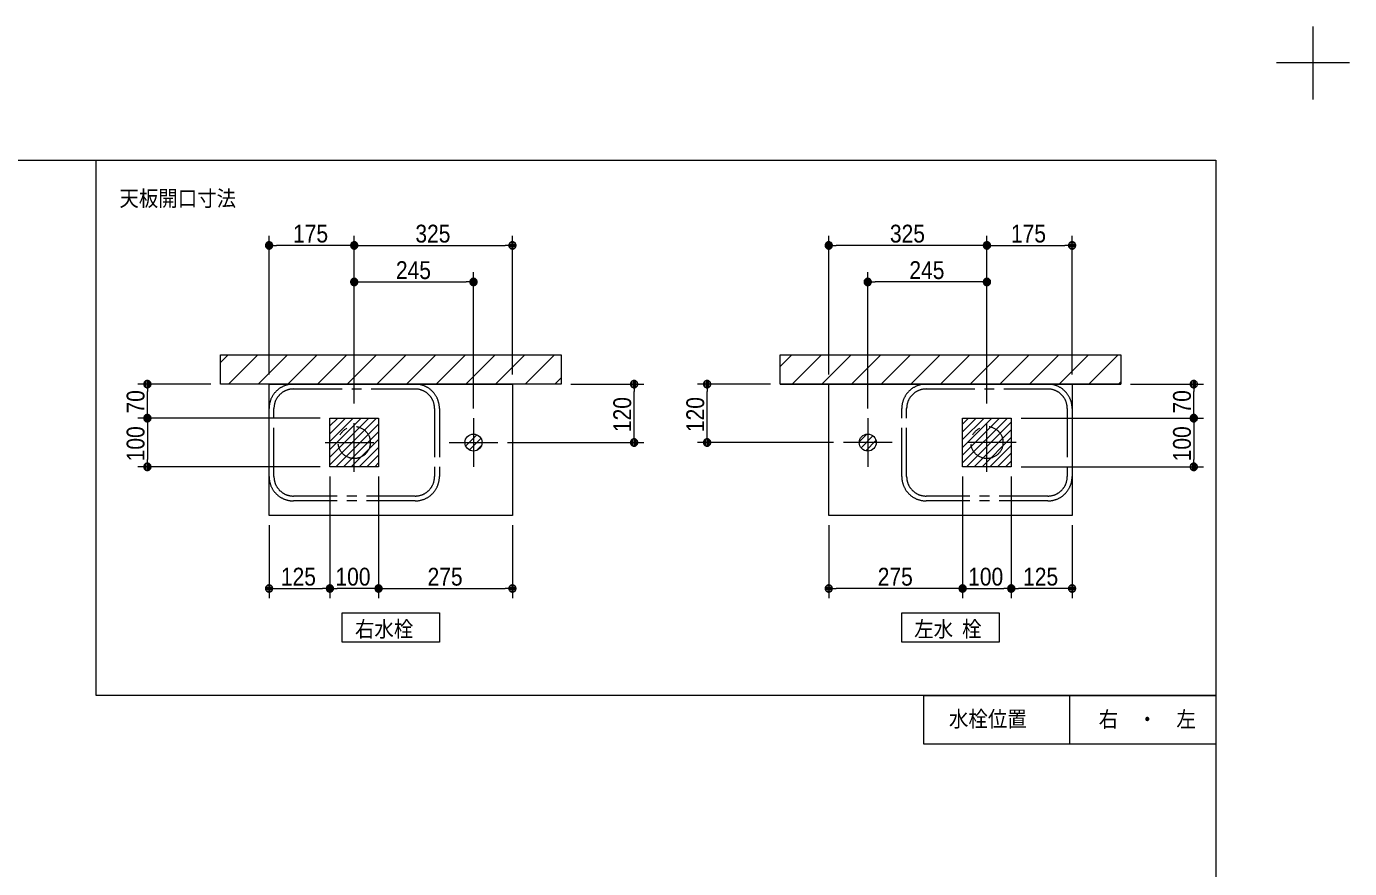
# Model space of a CAD drawing. Units: millimetres, scale not verified. Extents: x -3962 to 3962, y -3045 to 3045.
# Drawn here: x -2331 to 388, y 1315 to 3045 of the extents above; entities that cross this region are included whole.
import ezdxf
from ezdxf.enums import TextEntityAlignment as Align

# ---------------------------------------------------------------- set-up
doc = ezdxf.new("R2010")
doc.units = ezdxf.units.MM
doc.header["$LTSCALE"] = 20
doc.linetypes.add('CHAIN1', pattern=[8, 5, -1, 1, -1])
for name, color, linetype, lineweight in [('0-0_1図面枠', 7, 'Continuous', 9), ('0-1_3一般', 7, 'Continuous', 9), ('0-3_2寸法-1', 7, 'Continuous', 9), ('0-4_0', 7, 'Continuous', 9), ('0-5_2寸法-3', 7, 'Continuous', 9)]:
    doc.layers.add(name, color=color, linetype=linetype, lineweight=lineweight)
doc.styles.add('ＭＳ ゴシック', font='')
doc.styles.add('ＭＳ Ｐゴシック', font='')
doc.styles.get('ＭＳ ゴシック').set_extended_font_data('MS Gothic')
doc.styles.get('ＭＳ Ｐゴシック').set_extended_font_data('MS PGothic')

# ---------------------------------------------------------------- blocks, each defined once
blk = doc.blocks.new('グループ-2')
at = {"layer": '0-0_1図面枠'}
for p, q in [((42000, 57900), (42000, 60900)), ((43500, 59400), (40500, 59400))]:
    blk.add_line(p, q, dxfattribs=at)
blk = doc.blocks.new('グループ-4')
at = {"layer": '0-0_1図面枠'}
blk.add_lwpolyline([(-38000, 55400), (38000, 55400), (38000, -55400), (-38000, -55400)], close=True, dxfattribs=at)
blk = doc.blocks.new('図面枠')
at = {"layer": '0-0_1図面枠'}
for name in ['グループ-2', 'グループ-4']:
    blk.add_blockref(name, (0, 0), dxfattribs=at)
blk = doc.blocks.new('グループ-6')
at = {"layer": '0-0_1図面枠'}
blk.add_line((32000, 31400), (32000, 33400), dxfattribs=at)
for points in [[(-8000, 55400), (38000, 55400), (38000, 33400), (-8000, 33400)], [(26000, 33400), (38000, 33400), (38000, 31400), (26000, 31400)]]:
    blk.add_lwpolyline(points, close=True, dxfattribs=at)
at = {"layer": '0-1_3一般', "style": 'ＭＳ ゴシック', "width": 0.9}
blk.add_text('天板開口寸法', height=650.9, dxfattribs=at).set_placement((-7050.1, 53312.8), align=Align.BOTTOM_LEFT)
blk = doc.blocks.new('_Dot')
at = {"layer": '0-4_0'}
for p, q in [((-10, 0), (-20, 0)), ((9.78, 2), (-9.78, 2)), ((7.99, 6), (-7.99, 6)), ((9.16, -3.98), (-9.16, -3.98)), ((6, -7.98), (-6, -7.98))]:
    blk.add_line(p, q, dxfattribs=at)
for points in [[(10, 0), (9.92, 1.25), (9.69, 2.49), (9.3, 3.68), (8.76, 4.82), (8.09, 5.88), (7.29, 6.85), (6.37, 7.71), (5.36, 8.44), (4.26, 9.05), (3.09, 9.51), (1.87, 9.82), (0.63, 9.98), (-0.63, 9.98), (-1.87, 9.82), (-3.09, 9.51), (-4.26, 9.05), (-5.36, 8.44), (-6.37, 7.71), (-7.29, 6.85), (-8.09, 5.88), (-8.76, 4.82), (-9.3, 3.68), (-9.69, 2.49), (-9.92, 1.25), (-10, 0), (0, 0)], [(-10, 0), (-9.92, -1.25), (-9.69, -2.49), (-9.3, -3.68), (-8.76, -4.82), (-8.09, -5.88), (-7.29, -6.85), (-6.37, -7.71), (-5.36, -8.44), (-4.26, -9.05), (-3.09, -9.51), (-1.87, -9.82), (-0.63, -9.98), (0.63, -9.98), (1.87, -9.82), (3.09, -9.51), (4.26, -9.05), (5.36, -8.44), (6.37, -7.71), (7.29, -6.85), (8.09, -5.88), (8.76, -4.82), (9.3, -3.68), (9.69, -2.49), (9.92, -1.25), (10, 0), (0, 0)]]:
    blk.add_lwpolyline(points, close=True, dxfattribs=at)

msp = doc.modelspace()

# ---------------------------------------------------------------- linework, layer by layer
at = {"layer": '0-1_3一般'}
for p, q in [((-1932.5, 2354.36), (-1916.86, 2370)), ((-1915.9, 2310), (-1855.9, 2370)), ((-1854.94, 2310), (-1794.94, 2370)), ((-1793.98, 2310), (-1733.98, 2370)), ((-1733.02, 2310), (-1673.02, 2370)), ((-1672.06, 2310), (-1612.06, 2370)), ((-1611.1, 2310), (-1551.1, 2370)), ((-1550.14, 2310), (-1490.14, 2370)), ((-1489.18, 2310), (-1429.18, 2370)), ((-1428.22, 2310), (-1368.22, 2370)), ((-1367.26, 2310), (-1307.26, 2370)), ((-1306.3, 2310), (-1246.3, 2370)), ((-782.5, 2346.12), (-758.62, 2370)), ((-757.66, 2310), (-697.66, 2370)), ((-696.7, 2310), (-636.7, 2370)), ((-635.74, 2310), (-575.74, 2370)), ((-574.78, 2310), (-514.78, 2370)), ((-513.82, 2310), (-453.82, 2370)), ((-452.86, 2310), (-392.86, 2370)), ((-391.9, 2310), (-331.9, 2370)), ((-330.94, 2310), (-270.94, 2370)), ((-269.98, 2310), (-209.98, 2370)), ((-209.02, 2310), (-149.02, 2370)), ((-148.06, 2310), (-88.06, 2370)), ((-1245.34, 2310), (-1232.5, 2322.84)), ((-87.1, 2310), (-82.5, 2314.6)), ((-1232.5, 2310), (-1932.5, 2310)), ((-782.5, 2310), (-82.5, 2310)), ((-1707.5, 2224), (-1691.5, 2240)), ((-1707.5, 2208), (-1675.5, 2240)), ((-1707.5, 2192), (-1659.5, 2240)), ((-1707.5, 2176), (-1643.5, 2240)), ((-1707.5, 2160), (-1627.5, 2240)), ((-1707.5, 2144), (-1611.5, 2240)), ((-407.5, 2228), (-395.5, 2240)), ((-407.5, 2212), (-379.5, 2240)), ((-407.5, 2196), (-363.5, 2240)), ((-407.5, 2180), (-347.5, 2240)), ((-407.5, 2164), (-331.5, 2240)), ((-407.5, 2148), (-315.5, 2240)), ((-399.5, 2140), (-307.5, 2232)), ((-1695.5, 2140), (-1607.5, 2228)), ((-1679.5, 2140), (-1607.5, 2212)), ((-1428.5, 2183), (-1405.5, 2206)), ((-619.84, 2191.66), (-604.16, 2207.34)), ((-616.23, 2179.27), (-591.77, 2203.73)), ((-383.5, 2140), (-307.5, 2216)), ((-1663.5, 2140), (-1607.5, 2196)), ((-1647.5, 2140), (-1607.5, 2180)), ((-1420.81, 2174.69), (-1397.19, 2198.31)), ((-1405.51, 2173.99), (-1396.49, 2183.01)), ((-606.49, 2173.01), (-585.51, 2193.99)), ((-367.5, 2140), (-307.5, 2200)), ((-351.5, 2140), (-307.5, 2184)), ((-1631.5, 2140), (-1607.5, 2164)), ((-1615.5, 2140), (-1607.5, 2148)), ((-335.5, 2140), (-307.5, 2168)), ((-319.5, 2140), (-307.5, 2152))]:
    msp.add_line(p, q, dxfattribs=at)
at = {"layer": '0-1_3一般', "linetype": 'CHAIN1'}
for p, q in [((-1782.5, 2310), (-1532.5, 2310)), ((-1782.5, 2300), (-1532.5, 2300)), ((-482.5, 2310), (-232.5, 2310)), ((-482.5, 2300), (-232.5, 2300)), ((-1832.5, 2120), (-1832.5, 2260)), ((-1822.5, 2120), (-1822.5, 2260)), ((-1492.5, 2260), (-1492.5, 2120)), ((-1482.5, 2260), (-1482.5, 2120)), ((-532.5, 2120), (-532.5, 2260)), ((-522.5, 2120), (-522.5, 2260)), ((-192.5, 2260), (-192.5, 2120)), ((-182.5, 2260), (-182.5, 2120)), ((-1657.5, 2130), (-1657.5, 2250)), ((-1412.5, 2240), (-1412.5, 2140)), ((-602.5, 2240), (-602.5, 2140)), ((-357.5, 2130), (-357.5, 2250)), ((-1717.5, 2190), (-1597.5, 2190)), ((-1462.5, 2190), (-1362.5, 2190)), ((-552.5, 2190), (-652.5, 2190)), ((-297.5, 2190), (-417.5, 2190)), ((-1532.5, 2080), (-1782.5, 2080)), ((-1532.5, 2070), (-1782.5, 2070)), ((-232.5, 2080), (-482.5, 2080)), ((-232.5, 2070), (-482.5, 2070))]:
    msp.add_line(p, q, dxfattribs=at)
at = {"layer": '0-1_3一般'}
for points in [[(-1932.5, 2370), (-1232.5, 2370), (-1232.5, 2310), (-1932.5, 2310)], [(-782.5, 2370), (-82.5, 2370), (-82.5, 2310), (-782.5, 2310)], [(-1832.5, 2310), (-1332.5, 2310), (-1332.5, 2040), (-1832.5, 2040)], [(-682.5, 2310), (-182.5, 2310), (-182.5, 2040), (-682.5, 2040)], [(-1707.5, 2240), (-1607.5, 2240), (-1607.5, 2140), (-1707.5, 2140)], [(-1707.5, 2240), (-1607.5, 2240), (-1607.5, 2140), (-1707.5, 2140)], [(-407.5, 2240), (-307.5, 2240), (-307.5, 2140), (-407.5, 2140)], [(-407.5, 2240), (-307.5, 2240), (-307.5, 2140), (-407.5, 2140)]]:
    msp.add_lwpolyline(points, close=True, dxfattribs=at)
at = {"layer": '0-1_3一般', "linetype": 'CHAIN1'}
for centre in [(-1657.5, 2190), (-357.5, 2190)]:
    msp.add_circle(centre, 33, dxfattribs=at)
at = {"layer": '0-1_3一般'}
for centre in [(-1412.5, 2190), (-1412.5, 2190), (-602.5, 2190), (-602.5, 2190)]:
    msp.add_circle(centre, 17.5, dxfattribs=at)
at = {"layer": '0-1_3一般', "linetype": 'CHAIN1'}
for centre, radius, start, end in [((-1782.5, 2260), 50, 90, 180), ((-1782.5, 2260), 40, 90, 180), ((-1532.5, 2260), 50, 0, 90), ((-1532.5, 2260), 40, 0, 90), ((-482.5, 2260), 50, 90, 180), ((-482.5, 2260), 40, 90, 180), ((-232.5, 2260), 50, 0, 90), ((-232.5, 2260), 40, 0, 90), ((-1782.5, 2120), 50, 180, 270), ((-1782.5, 2120), 40, 180, 270), ((-1532.5, 2120), 40, 270, 0), ((-1532.5, 2120), 50, 270, 0), ((-482.5, 2120), 50, 180, 270), ((-482.5, 2120), 40, 180, 270), ((-232.5, 2120), 40, 270, 0), ((-232.5, 2120), 50, 270, 0)]:
    msp.add_arc(centre, radius, start, end, dxfattribs=at)
at = {"layer": '0-3_2寸法-1'}
for p, q in [((-1832.5, 2330), (-1832.5, 2615)), ((-1657.5, 2540), (-1657.5, 2615)), ((-1657.5, 2540), (-1657.5, 2615)), ((-1332.5, 2330), (-1332.5, 2615)), ((-682.5, 2330), (-682.5, 2615)), ((-357.5, 2540), (-357.5, 2615)), ((-357.5, 2540), (-357.5, 2615)), ((-182.5, 2330), (-182.5, 2615)), ((-1672.51, 2595), (-1817.49, 2595)), ((-1642.49, 2595), (-1347.51, 2595)), ((-372.51, 2595), (-667.49, 2595)), ((-342.49, 2595), (-197.51, 2595)), ((-1657.5, 2270), (-1657.5, 2540)), ((-1412.5, 2260), (-1412.5, 2540)), ((-602.5, 2260), (-602.5, 2540)), ((-357.5, 2270), (-357.5, 2540)), ((-1642.49, 2520), (-1427.51, 2520)), ((-372.51, 2520), (-587.49, 2520)), ((-1952.5, 2310), (-2102.5, 2310)), ((-2082.5, 2255.01), (-2082.5, 2294.99)), ((-1212.5, 2310), (-1062.5, 2310)), ((-1082.5, 2205.01), (-1082.5, 2294.99)), ((-802.5, 2310), (-952.5, 2310)), ((-932.5, 2205.01), (-932.5, 2294.99)), ((-62.5, 2310), (87.5, 2310)), ((67.5, 2255.01), (67.5, 2294.99)), ((-1727.5, 2240), (-2102.5, 2240)), ((-1727.5, 2240), (-2102.5, 2240)), ((-287.5, 2240), (87.5, 2240)), ((-287.5, 2240), (87.5, 2240)), ((-2082.5, 2224.99), (-2082.5, 2155.01)), ((67.5, 2224.99), (67.5, 2155.01)), ((-1342.5, 2190), (-1062.5, 2190)), ((-672.5, 2190), (-952.5, 2190)), ((-1727.5, 2140), (-2102.5, 2140)), ((-287.5, 2140), (87.5, 2140)), ((-1707.5, 2120), (-1707.5, 1870)), ((-1707.5, 2120), (-1707.5, 1870)), ((-1607.5, 2120), (-1607.5, 1870)), ((-1607.5, 2120), (-1607.5, 1870)), ((-407.5, 2120), (-407.5, 1870)), ((-407.5, 2120), (-407.5, 1870)), ((-307.5, 2120), (-307.5, 1870)), ((-307.5, 2120), (-307.5, 1870)), ((-1832.5, 2020), (-1832.5, 1870)), ((-1332.5, 2020), (-1332.5, 1870)), ((-682.5, 2020), (-682.5, 1870)), ((-182.5, 2020), (-182.5, 1870)), ((-1817.49, 1890), (-1722.51, 1890)), ((-1622.51, 1890), (-1692.49, 1890)), ((-1592.49, 1890), (-1347.51, 1890)), ((-422.51, 1890), (-667.49, 1890)), ((-392.49, 1890), (-322.51, 1890)), ((-197.51, 1890), (-292.49, 1890))]:
    msp.add_line(p, q, dxfattribs=at)
at = {"layer": '0-5_2寸法-3'}
for points in [[(-1682.5, 1840), (-1482.5, 1840), (-1482.5, 1780), (-1682.5, 1780)], [(-532.5, 1840), (-332.5, 1840), (-332.5, 1780), (-532.5, 1780)]]:
    msp.add_lwpolyline(points, close=True, dxfattribs=at)

# ---------------------------------------------------------------- block references
at = {"layer": '0-0_1図面枠', "xscale": 0.05, "yscale": 0.05}
for name in ['図面枠', 'グループ-6']:
    msp.add_blockref(name, (-1787.5, 0), dxfattribs=at)
at = {"layer": '0-3_2寸法-1', "xscale": 0.7503418, "yscale": 0.7503418}
for p, rotation in [((-1832.5, 2595), 180), ((-1657.5, 2595), 180), ((-682.5, 2595), 180), ((-357.5, 2595), 180), ((-1657.5, 2520), 180), ((-602.5, 2520), 180), ((-2082.5, 2310), 90), ((-1082.5, 2310), 90), ((-932.5, 2310), 90), ((67.5, 2310), 90), ((-2082.5, 2240), 270), ((-2082.5, 2240), 90), ((67.5, 2240), 270), ((67.5, 2240), 90), ((-1082.5, 2190), 270), ((-932.5, 2190), 270), ((-2082.5, 2140), 270), ((67.5, 2140), 270), ((-1832.5, 1890), 180), ((-1707.5, 1890), 180), ((-1607.5, 1890), 180), ((-682.5, 1890), 180), ((-407.5, 1890), 180), ((-307.5, 1890), 180)]:
    msp.add_blockref('_Dot', p, dxfattribs=dict(at, rotation=rotation))
for p in [(-1657.5, 2595), (-1332.5, 2595), (-357.5, 2595), (-182.5, 2595), (-1412.5, 2520), (-357.5, 2520), (-1707.5, 1890), (-1607.5, 1890), (-1332.5, 1890), (-407.5, 1890), (-307.5, 1890), (-182.5, 1890)]:
    msp.add_blockref('_Dot', p, dxfattribs=at)

# ---------------------------------------------------------------- texts
at = {"layer": '0-0_1図面枠', "style": 'ＭＳ ゴシック', "width": 0.9}
for s, p in [('水栓位置', (-435.58, 1595.88)), ('右  ・  左', (-127.9, 1595.31))]:
    msp.add_text(s, height=32.55, dxfattribs=at).set_placement(p, align=Align.BOTTOM_LEFT)
at = {"layer": '0-3_2寸法-1', "style": 'ＭＳ Ｐゴシック', "width": 0.9}
for s, p in [('175', (-1783.22, 2590.04)), ('325', (-1531.89, 2589.94)), ('325', (-556.89, 2589.94)), ('175', (-308.22, 2590.04)), ('245', (-1571.89, 2514.94)), ('245', (-516.89, 2514.94)), ('125', (-1808.22, 1885.04)), ('100', (-1696.11, 1885.04)), ('275', (-1506.89, 1884.94)), ('275', (-581.89, 1884.94)), ('100', (-396.11, 1885.04)), ('125', (-283.22, 1885.04))]:
    msp.add_text(s, height=36.66, dxfattribs=at).set_placement(p, align=Align.BOTTOM_LEFT)
for s, p in [('70', (-2077.54, 2249.63)), ('70', (72.46, 2249.63)), ('120', (-1077.54, 2211.39)), ('120', (-927.54, 2211.39)), ('100', (-2077.54, 2151.39)), ('100', (72.46, 2151.39))]:
    msp.add_text(s, height=36.66, rotation=90, dxfattribs=at).set_placement(p, align=Align.BOTTOM_LEFT)
at = {"layer": '0-5_2寸法-3', "style": 'ＭＳ ゴシック', "width": 0.9}
for s, p in [('右水栓', (-1656.09, 1780.64)), ('左水', (-506.95, 1780.64)), ('栓', (-408.58, 1780.64))]:
    msp.add_text(s, height=32.55, dxfattribs=at).set_placement(p, align=Align.BOTTOM_LEFT)

doc.saveas('drawing.dxf')
